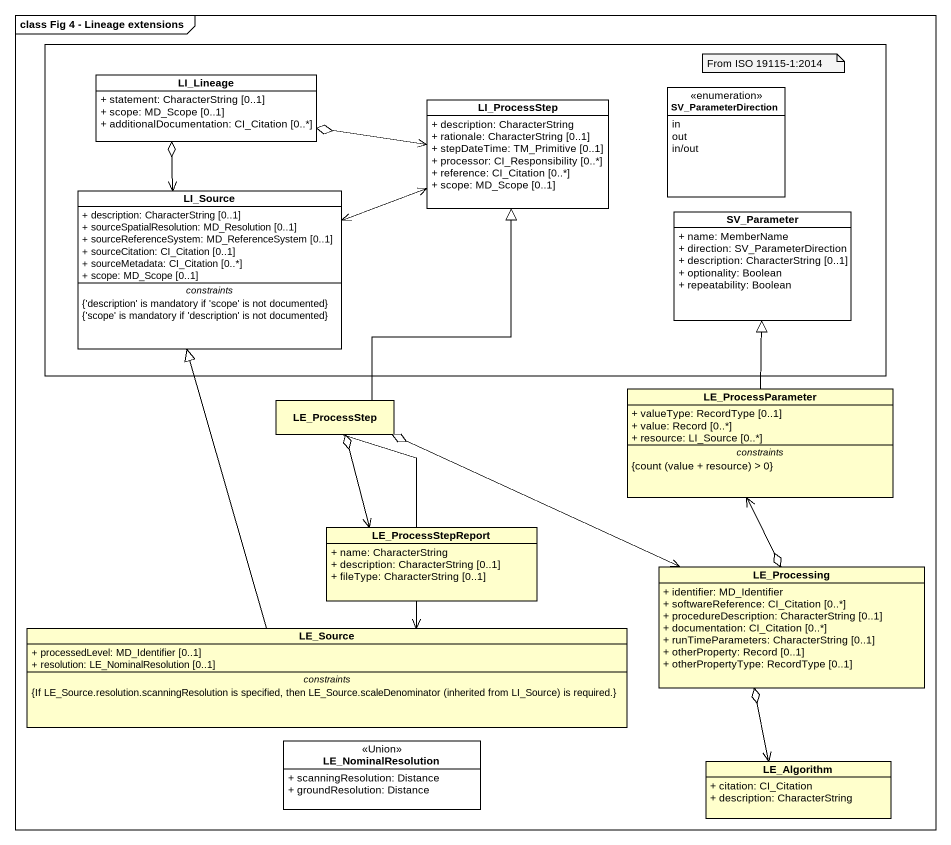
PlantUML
@startuml
mainframe class Fig 4 - Lineage extensions
hide circle
hide empty members
skinparam classAttributeIconSize 0
rectangle " " as rectangle1 {
  class LI_Lineage #FFFFFF {
    + statement: CharacterString [0..1]
    + scope: MD_Scope [0..1]
    + additionalDocumentation: CI_Citation [0..*]
  }
  class LI_ProcessStep #FFFFFF {
    + description: CharacterString
    + rationale: CharacterString [0..1]
    + stepDateTime: TM_Primitive [0..1]
    + processor: CI_Responsibility [0..*]
    + reference: CI_Citation [0..*]
    + scope: MD_Scope [0..1]
  }
  enum SV_ParameterDirection #FFFFFF {
    in
    out
    in/out
  }
  class LI_Source #FFFFFF {
    + description: CharacterString [0..1]
    + sourceSpatialResolution: MD_Resolution [0..1]
    + sourceReferenceSystem: MD_ReferenceSystem [0..1]
    + sourceCitation: CI_Citation [0..1]
    + sourceMetadata: CI_Citation [0..*]
    + scope: MD_Scope [0..1]
    -- constraints --
    {'description' is mandatory if 'scope' is not documented}
    {'scope' is mandatory if 'description' is not documented}
  }
  class SV_Parameter #FFFFFF {
    + name: MemberName
    + direction: SV_ParameterDirection
    + description: CharacterString [0..1]
    + optionality: Boolean
    + repeatability: Boolean
  }
}
class LE_ProcessStep
class LE_ProcessParameter {
  + valueType: RecordType [0..1]
  + value: Record [0..*]
  + resource: LI_Source [0..*]
  -- constraints --
  {field} {count (value + resource) > 0}
}
class LE_ProcessStepReport {
  + name: CharacterString
  + description: CharacterString [0..1]
  + fileType: CharacterString [0..1]
}
class LE_Processing {
  + identifier: MD_Identifier
  + softwareReference: CI_Citation [0..*]
  + procedureDescription: CharacterString [0..1]
  + documentation: CI_Citation [0..*]
  + runTimeParameters: CharacterString [0..1]
  + otherProperty: Record [0..1]
  + otherPropertyType: RecordType [0..1]
}
class LE_Source {
  + processedLevel: MD_Identifier [0..1]
  + resolution: LE_NominalResolution [0..1]
  -- constraints --
  {field} {If LE_Source.resolution.scanningResolution is specified, then LE_Source.scaleDenominator (inherited from LI_Source) is required.}
}
class LE_NominalResolution <<Union>> #FFFFFF {
  + scanningResolution: Distance
  + groundResolution: Distance
}
class LE_Algorithm {
  + citation: CI_Citation
  + description: CharacterString
}
LI_ProcessStep <-left-o LI_Lineage
LI_Source <-up-o LI_Lineage
LI_Source <-right-> LI_ProcessStep
LE_ProcessStep -up-|> LI_ProcessStep
LE_ProcessStep o--> LE_ProcessStepReport
LE_ProcessStep --> LE_Source
LE_ProcessParameter -up-|> SV_Parameter
LE_ProcessParameter <--o LE_Processing
LE_Processing <-left-o LE_ProcessStep
LE_Source -up-|> LI_Source
LE_Algorithm <-up-o LE_Processing
note as N1
  From ISO 19115-1:2014
end note
@enduml
